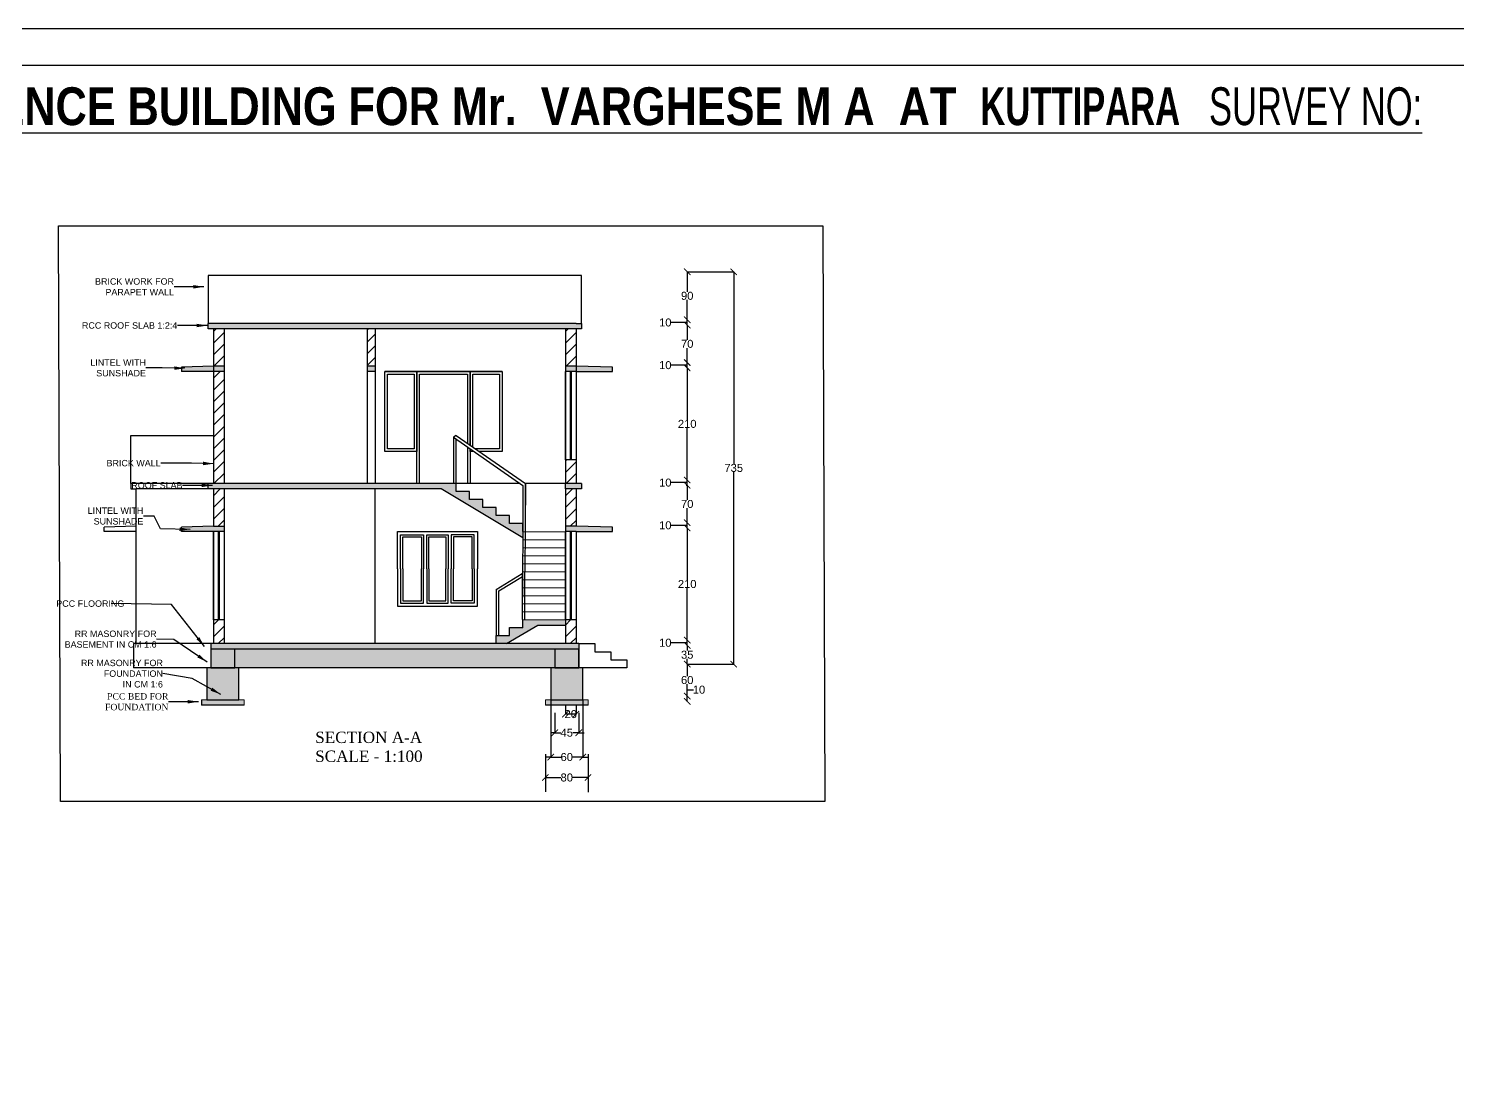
# Model space of a CAD drawing. Header units: centimetres. Extents: x -992 to 575039, y -1394 to 978780.
# Drawn here: x 8074 to 10753, y 842 to 2806 of the extents above; entities that cross this region are included whole.
import ezdxf

# ---------------------------------------------------------------- set-up
doc = ezdxf.new("R2010")
doc.units = ezdxf.units.CM
for name, color, linetype in [('dimension', 7, 'Continuous'), ('DOOR', 251, 'Continuous'), ('ELE-PEN04', 1, 'Continuous'), ('furniture', 7, 'Continuous'), ('Hatch', 7, 'Continuous'), ('RAIN WATER', 7, 'Continuous'), ('SECTION', 7, 'Continuous'), ('text', 7, 'Continuous'), ('Tittle', 2, 'Continuous'), ('wall', 7, 'Continuous'), ('WINDOW', 1, 'Continuous')]:
    doc.layers.add(name, color=color, linetype=linetype)
doc.styles.add('KG-TXT', font='ARIALN.TTF', dxfattribs={"width": 0.8})
doc.styles.get("Standard").update_dxf_attribs({"font": 'arial.ttf'})
doc.dimstyles.new('Jeeva', dxfattribs={"dimtxt": 15, "dimasz": 12, "dimexe": 0.18, "dimexo": 0.0625, "dimgap": 0.09, "dimtad": 0, "dimtih": 1, "dimtoh": 1, "dimdec": 0, "dimzin": 0, "dimdsep": 46, "dimtxsty": 'Standard', "dimblk": 'ARCHTICK', "dimcen": 0.091, "dimadec": 0, "dimazin": 0, "dimtfac": 1, "dimtdec": 0, "dimtofl": 0, "dimtmove": 0, "dimatfit": 3, "dimfxl": 1, "dimtolj": 1, "dimtzin": 0, "dimarcsym": 0})
doc.dimstyles.new('LABEL', dxfattribs={"dimtxt": 12, "dimasz": 20, "dimexe": 0.18, "dimexo": 0.0625, "dimgap": 0.09, "dimtad": 0, "dimtih": 1, "dimtoh": 1, "dimdec": 4, "dimzin": 0, "dimdsep": 46, "dimtxsty": 'Standard', "dimcen": 0.09, "dimadec": 0, "dimazin": 0, "dimtfac": 1, "dimtdec": 4, "dimtofl": 0, "dimtmove": 0, "dimatfit": 3, "dimfxl": 1, "dimtolj": 1, "dimtzin": 0, "dimarcsym": 0})

# ---------------------------------------------------------------- blocks, each defined once
blk = doc.blocks.new('FGH')
at = {"layer": 'WINDOW'}
for p, q in [((4957.6, 3695.9), (4957.6, 3885.9)), ((4968.1, 3885.9), (4968.1, 3695.9)), ((4970.1, 3885.9), (4970.1, 3695.9)), ((4980.6, 3885.9), (4980.6, 3695.9))]:
    blk.add_line(p, q, dxfattribs=at)
blk = doc.blocks.new('DFH')
at = {"layer": 'WINDOW'}
for p, q in [((4980.6, 3885.9), (4957.6, 3885.9)), ((4980.6, 3695.9), (4957.6, 3695.9))]:
    blk.add_line(p, q, dxfattribs=at)
at = {"layer": 'RAIN WATER'}
blk.add_blockref('FGH', (0, 0), dxfattribs=at)
blk = doc.blocks.new('dg')
at = {"layer": 'WINDOW'}
for p, q in [((5030.7, -6237.1), (5030.7, -6167.1)), ((5030.7, -6167.1), (5180.7, -6167.1)), ((5180.7, -6167.1), (5180.7, -6237.1)), ((5030.7, -6237.1), (5030.7, -6307.1)), ((5180.7, -6307.1), (5180.7, -6237.1)), ((5030.7, -6307.1), (5180.7, -6307.1))]:
    blk.add_line(p, q, dxfattribs=at)
for points in [[(5036.7, -6237.1), (5036.7, -6173.1), (5079.7, -6173.1), (5079.7, -6237.1)], [(5040.7, -6237.1), (5040.7, -6177.1), (5075.7, -6177.1), (5075.7, -6237.1)], [(5085.7, -6237.1), (5085.7, -6173.1), (5125.7, -6173.1), (5125.7, -6237.1)], [(5089.7, -6237.1), (5089.7, -6177.1), (5121.7, -6177.1), (5121.7, -6237.1)], [(5174.7, -6237.1), (5174.7, -6173.1), (5131.7, -6173.1), (5131.7, -6237.1)], [(5170.7, -6237.1), (5170.7, -6177.1), (5135.7, -6177.1), (5135.7, -6237.1)], [(5036.7, -6237.1), (5036.7, -6301.1), (5079.7, -6301.1), (5079.7, -6237.1)], [(5040.7, -6237.1), (5040.7, -6297.1), (5075.7, -6297.1), (5075.7, -6237.1)], [(5085.7, -6237.1), (5085.7, -6301.1), (5125.7, -6301.1), (5125.7, -6237.1)], [(5089.7, -6237.1), (5089.7, -6297.1), (5121.7, -6297.1), (5121.7, -6237.1)], [(5174.7, -6237.1), (5174.7, -6301.1), (5131.7, -6301.1), (5131.7, -6237.1)], [(5170.7, -6237.1), (5170.7, -6297.1), (5135.7, -6297.1), (5135.7, -6237.1)]]:
    blk.add_lwpolyline(points, dxfattribs=at)
blk = doc.blocks.new('dfg')
at = {"layer": 'WINDOW'}
for p, q in [((-1487.9, 2428.1), (-1427.9, 2428.1)), ((-1487.9, 2278.1), (-1487.9, 2428.1)), ((-1482.9, 2423.1), (-1432.9, 2423.1)), ((-1482.9, 2283.1), (-1482.9, 2423.1)), ((-1432.9, 2423.1), (-1432.9, 2283.1)), ((-1427.9, 2428.1), (-1427.9, 2278.1)), ((-1427.9, 2278.1), (-1487.9, 2278.1)), ((-1432.9, 2283.1), (-1482.9, 2283.1))]:
    blk.add_line(p, q, dxfattribs=at)
blk = doc.blocks.new('_ArchTick')
at = {"color": 0, "linetype": 'ByBlock', "const_width": 0.15}
blk.add_lwpolyline([(-0.5, -0.5), (0.5, 0.5)], dxfattribs=at)
blk = doc.blocks.new('*D67')
at = {"color": 0, "lineweight": -2, "transparency": 16777216}
for p, q in [((9308.7, 1554.9), (9308.6, 1554.9)), ((9308.8, 1554.9), (9308.8, 1566.9)), ((9308.8, 1566.9), (9320.8, 1566.9)), ((9308.8, 1544.9), (9308.8, 1554.9)), ((9308.7, 1544.9), (9308.6, 1544.9))]:
    blk.add_line(p, q, dxfattribs=at)
at = {"layer": 'Defpoints', "color": 0, "transparency": 16777216}
for p in [(9308.8, 1554.9), (9308.8, 1554.9), (9308.8, 1544.9)]:
    blk.add_point(p, dxfattribs=at)
at = {"color": 0, "lineweight": -2, "transparency": 16777216, "xscale": 12, "yscale": 12, "zscale": 12}
for p, rotation in [((9308.8, 1554.9), 90), ((9308.8, 1544.9), 270)]:
    blk.add_blockref('_ArchTick', p, dxfattribs=dict(at, rotation=rotation))
at = {"color": 0, "transparency": 16777216, "insert": (9330.9, 1566.9), "char_height": 15, "attachment_point": 5}
blk.add_mtext('\\A1;10', dxfattribs=at)
blk = doc.blocks.new('*D68')
at = {"color": 0, "lineweight": -2, "transparency": 16777216}
for p, q in [((9308.7, 1614.9), (9308.6, 1614.9)), ((9308.8, 1614.9), (9308.8, 1592.6)), ((9308.7, 1554.9), (9308.6, 1554.9)), ((9308.8, 1554.9), (9308.8, 1577.1))]:
    blk.add_line(p, q, dxfattribs=at)
at = {"layer": 'Defpoints', "color": 0, "transparency": 16777216}
for p in [(9308.8, 1614.9), (9308.8, 1614.9), (9308.8, 1554.9)]:
    blk.add_point(p, dxfattribs=at)
at = {"color": 0, "lineweight": -2, "transparency": 16777216, "xscale": 12, "yscale": 12, "zscale": 12}
for p, rotation in [((9308.8, 1614.9), 90), ((9308.8, 1554.9), 270)]:
    blk.add_blockref('_ArchTick', p, dxfattribs=dict(at, rotation=rotation))
at = {"color": 0, "transparency": 16777216, "insert": (9308.8, 1584.9), "char_height": 15, "attachment_point": 5}
blk.add_mtext('\\A1;60', dxfattribs=at)
blk = doc.blocks.new('*D69')
at = {"color": 0, "lineweight": -2, "transparency": 16777216}
for p, q in [((9277.9, 1654.9), (9277.8, 1654.9)), ((9308.8, 1654.9), (9277.9, 1654.9)), ((9308.7, 1659.9), (9308.6, 1659.9)), ((9308.7, 1649.9), (9308.6, 1649.9)), ((9308.8, 1649.9), (9308.8, 1659.9))]:
    blk.add_line(p, q, dxfattribs=at)
at = {"layer": 'Defpoints', "color": 0, "transparency": 16777216}
for p in [(9308.8, 1659.9), (9308.8, 1659.9), (9308.8, 1649.9)]:
    blk.add_point(p, dxfattribs=at)
at = {"color": 0, "lineweight": -2, "transparency": 16777216, "xscale": 12, "yscale": 12, "zscale": 12}
for p, rotation in [((9308.8, 1659.9), 90), ((9308.8, 1649.9), 270)]:
    blk.add_blockref('_ArchTick', p, dxfattribs=dict(at, rotation=rotation))
at = {"color": 0, "transparency": 16777216, "insert": (9267.7, 1654.9), "char_height": 15, "attachment_point": 5}
blk.add_mtext('\\A1;10', dxfattribs=at)
blk = doc.blocks.new('*D70')
at = {"color": 0, "lineweight": -2, "transparency": 16777216}
for p, q in [((9308.7, 1649.9), (9308.6, 1649.9)), ((9308.8, 1649.9), (9308.8, 1640.1)), ((9308.7, 1614.9), (9308.6, 1614.9)), ((9308.8, 1614.9), (9308.8, 1624.6))]:
    blk.add_line(p, q, dxfattribs=at)
at = {"layer": 'Defpoints', "color": 0, "transparency": 16777216}
for p in [(9308.8, 1649.9), (9308.8, 1649.9), (9308.8, 1614.9)]:
    blk.add_point(p, dxfattribs=at)
at = {"color": 0, "lineweight": -2, "transparency": 16777216, "xscale": 12, "yscale": 12, "zscale": 12}
for p, rotation in [((9308.8, 1649.9), 90), ((9308.8, 1614.9), 270)]:
    blk.add_blockref('_ArchTick', p, dxfattribs=dict(at, rotation=rotation))
at = {"color": 0, "transparency": 16777216, "insert": (9308.8, 1632.4), "char_height": 15, "attachment_point": 5}
blk.add_mtext('\\A1;35', dxfattribs=at)
blk = doc.blocks.new('*D71')
at = {"color": 0, "lineweight": -2, "transparency": 16777216}
for p, q in [((9308.7, 1869.9), (9308.6, 1869.9)), ((9308.8, 1869.9), (9308.8, 1772.6)), ((9308.8, 1659.9), (9308.8, 1757.1)), ((9308.7, 1659.9), (9308.6, 1659.9))]:
    blk.add_line(p, q, dxfattribs=at)
at = {"layer": 'Defpoints', "color": 0, "transparency": 16777216}
for p in [(9308.8, 1869.9), (9308.8, 1869.9), (9308.8, 1659.9)]:
    blk.add_point(p, dxfattribs=at)
at = {"color": 0, "lineweight": -2, "transparency": 16777216, "xscale": 12, "yscale": 12, "zscale": 12}
for p, rotation in [((9308.8, 1869.9), 90), ((9308.8, 1659.9), 270)]:
    blk.add_blockref('_ArchTick', p, dxfattribs=dict(at, rotation=rotation))
at = {"color": 0, "transparency": 16777216, "insert": (9308.8, 1764.9), "char_height": 15, "attachment_point": 5}
blk.add_mtext('\\A1;210', dxfattribs=at)
blk = doc.blocks.new('*D72')
at = {"color": 0, "lineweight": -2, "transparency": 16777216}
for p, q in [((9308.7, 1879.9), (9308.6, 1879.9)), ((9308.8, 1869.9), (9308.8, 1879.9)), ((9277.9, 1874.9), (9277.8, 1874.9)), ((9308.8, 1874.9), (9277.9, 1874.9)), ((9308.7, 1869.9), (9308.6, 1869.9))]:
    blk.add_line(p, q, dxfattribs=at)
at = {"layer": 'Defpoints', "color": 0, "transparency": 16777216}
for p in [(9308.8, 1879.9), (9308.8, 1879.9), (9308.8, 1869.9)]:
    blk.add_point(p, dxfattribs=at)
at = {"color": 0, "lineweight": -2, "transparency": 16777216, "xscale": 12, "yscale": 12, "zscale": 12}
for p, rotation in [((9308.8, 1879.9), 90), ((9308.8, 1869.9), 270)]:
    blk.add_blockref('_ArchTick', p, dxfattribs=dict(at, rotation=rotation))
at = {"color": 0, "transparency": 16777216, "insert": (9267.7, 1874.9), "char_height": 15, "attachment_point": 5}
blk.add_mtext('\\A1;10', dxfattribs=at)
blk = doc.blocks.new('*D73')
at = {"color": 0, "lineweight": -2, "transparency": 16777216}
for p, q in [((9306.7, 1949.9), (9309, 1949.9)), ((9308.8, 1949.9), (9308.8, 1922.6)), ((9308.8, 1879.9), (9308.8, 1907.1)), ((9308.7, 1879.9), (9308.6, 1879.9))]:
    blk.add_line(p, q, dxfattribs=at)
at = {"layer": 'Defpoints', "color": 0, "transparency": 16777216}
for p in [(9306.6, 1949.9), (9308.8, 1949.9), (9308.8, 1879.9)]:
    blk.add_point(p, dxfattribs=at)
at = {"color": 0, "lineweight": -2, "transparency": 16777216, "xscale": 12, "yscale": 12, "zscale": 12}
for p, rotation in [((9308.8, 1949.9), 90), ((9308.8, 1879.9), 270)]:
    blk.add_blockref('_ArchTick', p, dxfattribs=dict(at, rotation=rotation))
at = {"color": 0, "transparency": 16777216, "insert": (9308.8, 1914.9), "char_height": 15, "attachment_point": 5}
blk.add_mtext('\\A1;70', dxfattribs=at)
blk = doc.blocks.new('*D74')
at = {"color": 0, "lineweight": -2, "transparency": 16777216}
for p, q in [((9308.7, 1959.9), (9308.6, 1959.9)), ((9308.8, 1949.9), (9308.8, 1959.9)), ((9277.9, 1954.9), (9277.8, 1954.9)), ((9308.8, 1954.9), (9277.9, 1954.9)), ((9306.7, 1949.9), (9309, 1949.9))]:
    blk.add_line(p, q, dxfattribs=at)
at = {"layer": 'Defpoints', "color": 0, "transparency": 16777216}
for p in [(9308.8, 1959.9), (9308.8, 1959.9), (9306.6, 1949.9)]:
    blk.add_point(p, dxfattribs=at)
at = {"color": 0, "lineweight": -2, "transparency": 16777216, "xscale": 12, "yscale": 12, "zscale": 12}
for p, rotation in [((9308.8, 1959.9), 90), ((9308.8, 1949.9), 270)]:
    blk.add_blockref('_ArchTick', p, dxfattribs=dict(at, rotation=rotation))
at = {"color": 0, "transparency": 16777216, "insert": (9267.7, 1954.9), "char_height": 15, "attachment_point": 5}
blk.add_mtext('\\A1;10', dxfattribs=at)
blk = doc.blocks.new('*D75')
at = {"color": 0, "lineweight": -2, "transparency": 16777216}
for p, q in [((9277.9, 2174.9), (9277.8, 2174.9)), ((9308.8, 2174.9), (9277.9, 2174.9)), ((9308.7, 2179.9), (9308.6, 2179.9)), ((9308.7, 2169.9), (9308.6, 2169.9)), ((9308.8, 2169.9), (9308.8, 2179.9))]:
    blk.add_line(p, q, dxfattribs=at)
at = {"layer": 'Defpoints', "color": 0, "transparency": 16777216}
for p in [(9308.8, 2179.9), (9308.8, 2179.9), (9308.8, 2169.9)]:
    blk.add_point(p, dxfattribs=at)
at = {"color": 0, "lineweight": -2, "transparency": 16777216, "xscale": 12, "yscale": 12, "zscale": 12}
for p, rotation in [((9308.8, 2179.9), 90), ((9308.8, 2169.9), 270)]:
    blk.add_blockref('_ArchTick', p, dxfattribs=dict(at, rotation=rotation))
at = {"color": 0, "transparency": 16777216, "insert": (9267.7, 2174.9), "char_height": 15, "attachment_point": 5}
blk.add_mtext('\\A1;10', dxfattribs=at)
blk = doc.blocks.new('*D76')
at = {"color": 0, "lineweight": -2, "transparency": 16777216}
for p, q in [((9308.7, 2169.9), (9308.6, 2169.9)), ((9308.8, 2169.9), (9308.8, 2072.6)), ((9308.8, 1959.9), (9308.8, 2057.1)), ((9308.7, 1959.9), (9308.6, 1959.9))]:
    blk.add_line(p, q, dxfattribs=at)
at = {"layer": 'Defpoints', "color": 0, "transparency": 16777216}
for p in [(9308.8, 2169.9), (9308.8, 2169.9), (9308.8, 1959.9)]:
    blk.add_point(p, dxfattribs=at)
at = {"color": 0, "lineweight": -2, "transparency": 16777216, "xscale": 12, "yscale": 12, "zscale": 12}
for p, rotation in [((9308.8, 2169.9), 90), ((9308.8, 1959.9), 270)]:
    blk.add_blockref('_ArchTick', p, dxfattribs=dict(at, rotation=rotation))
at = {"color": 0, "transparency": 16777216, "insert": (9308.8, 2064.9), "char_height": 15, "attachment_point": 5}
blk.add_mtext('\\A1;210', dxfattribs=at)
blk = doc.blocks.new('*D77')
at = {"color": 0, "lineweight": -2, "transparency": 16777216}
for p, q in [((9308.7, 2249.9), (9308.6, 2249.9)), ((9308.8, 2249.9), (9308.8, 2222.6)), ((9308.8, 2179.9), (9308.8, 2207.1)), ((9308.7, 2179.9), (9308.6, 2179.9))]:
    blk.add_line(p, q, dxfattribs=at)
at = {"layer": 'Defpoints', "color": 0, "transparency": 16777216}
for p in [(9308.8, 2249.9), (9308.8, 2249.9), (9308.8, 2179.9)]:
    blk.add_point(p, dxfattribs=at)
at = {"color": 0, "lineweight": -2, "transparency": 16777216, "xscale": 12, "yscale": 12, "zscale": 12}
for p, rotation in [((9308.8, 2249.9), 90), ((9308.8, 2179.9), 270)]:
    blk.add_blockref('_ArchTick', p, dxfattribs=dict(at, rotation=rotation))
at = {"color": 0, "transparency": 16777216, "insert": (9308.8, 2214.9), "char_height": 15, "attachment_point": 5}
blk.add_mtext('\\A1;70', dxfattribs=at)
blk = doc.blocks.new('*D78')
at = {"color": 0, "lineweight": -2, "transparency": 16777216}
for p, q in [((9277.9, 2254.9), (9277.8, 2254.9)), ((9308.8, 2254.9), (9277.9, 2254.9)), ((9308.7, 2259.9), (9308.6, 2259.9)), ((9308.8, 2249.9), (9308.8, 2259.9)), ((9308.7, 2249.9), (9308.6, 2249.9))]:
    blk.add_line(p, q, dxfattribs=at)
at = {"layer": 'Defpoints', "color": 0, "transparency": 16777216}
for p in [(9308.8, 2259.9), (9308.8, 2259.9), (9308.8, 2249.9)]:
    blk.add_point(p, dxfattribs=at)
at = {"color": 0, "lineweight": -2, "transparency": 16777216, "xscale": 12, "yscale": 12, "zscale": 12}
for p, rotation in [((9308.8, 2259.9), 90), ((9308.8, 2249.9), 270)]:
    blk.add_blockref('_ArchTick', p, dxfattribs=dict(at, rotation=rotation))
at = {"color": 0, "transparency": 16777216, "insert": (9267.7, 2254.9), "char_height": 15, "attachment_point": 5}
blk.add_mtext('\\A1;10', dxfattribs=at)
blk = doc.blocks.new('*D79')
at = {"color": 0, "lineweight": -2, "transparency": 16777216}
for p, q in [((9308.7, 2349.9), (9396.2, 2349.9)), ((9396, 2349.9), (9396, 1990.1)), ((9396, 1614.9), (9396, 1974.6)), ((9308.9, 1614.9), (9396.2, 1614.9))]:
    blk.add_line(p, q, dxfattribs=at)
at = {"layer": 'Defpoints', "color": 0, "transparency": 16777216}
for p in [(9308.6, 2349.9), (9396, 2349.9), (9308.8, 1614.9)]:
    blk.add_point(p, dxfattribs=at)
at = {"color": 0, "lineweight": -2, "transparency": 16777216, "xscale": 12, "yscale": 12, "zscale": 12}
for p, rotation in [((9396, 2349.9), 90), ((9396, 1614.9), 270)]:
    blk.add_blockref('_ArchTick', p, dxfattribs=dict(at, rotation=rotation))
at = {"color": 0, "transparency": 16777216, "insert": (9396, 1982.4), "char_height": 15, "attachment_point": 5}
blk.add_mtext('\\A1;735', dxfattribs=at)
blk = doc.blocks.new('*D80')
at = {"color": 0, "lineweight": -2, "transparency": 16777216}
for p, q in [((9308.7, 2349.9), (9308.6, 2349.9)), ((9308.8, 2349.9), (9308.8, 2312.6)), ((9308.8, 2259.9), (9308.8, 2297.1)), ((9308.7, 2259.9), (9308.6, 2259.9))]:
    blk.add_line(p, q, dxfattribs=at)
at = {"layer": 'Defpoints', "color": 0, "transparency": 16777216}
for p in [(9308.8, 2349.9), (9308.8, 2349.9), (9308.8, 2259.9)]:
    blk.add_point(p, dxfattribs=at)
at = {"color": 0, "lineweight": -2, "transparency": 16777216, "xscale": 12, "yscale": 12, "zscale": 12}
for p, rotation in [((9308.8, 2349.9), 90), ((9308.8, 2259.9), 270)]:
    blk.add_blockref('_ArchTick', p, dxfattribs=dict(at, rotation=rotation))
at = {"color": 0, "transparency": 16777216, "insert": (9308.8, 2304.9), "char_height": 15, "attachment_point": 5}
blk.add_mtext('\\A1;90', dxfattribs=at)
blk = doc.blocks.new('*D81')
at = {"layer": 'Defpoints', "color": 0, "transparency": 16777216}
for p in [(9060.5, 1524), (9105.5, 1524), (9060.5, 1486.4)]:
    blk.add_point(p, dxfattribs=at)
at = {"layer": 'text', "color": 0, "lineweight": -2, "transparency": 16777216}
for p, q in [((9060.5, 1523.9), (9060.5, 1486.2)), ((9105.5, 1523.9), (9105.5, 1486.2)), ((9060.5, 1486.4), (9071.8, 1486.4)), ((9105.5, 1486.4), (9094.2, 1486.4))]:
    blk.add_line(p, q, dxfattribs=at)
at = {"layer": 'text', "color": 0, "lineweight": -2, "transparency": 16777216, "xscale": 12, "yscale": 12, "zscale": 12, "rotation": 180}
blk.add_blockref('_ArchTick', (9060.5, 1486.4), dxfattribs=at)
at = {"layer": 'text', "color": 0, "lineweight": -2, "transparency": 16777216, "xscale": 12, "yscale": 12, "zscale": 12}
blk.add_blockref('_ArchTick', (9105.5, 1486.4), dxfattribs=at)
at = {"layer": 'text', "color": 0, "transparency": 16777216, "insert": (9083, 1486.4), "char_height": 15, "attachment_point": 5}
blk.add_mtext('\\A1;45', dxfattribs=at)
blk = doc.blocks.new('*D82')
at = {"layer": 'Defpoints', "color": 0, "transparency": 16777216}
for p in [(9043, 1446.4), (9123, 1446.4), (9043, 1402.4)]:
    blk.add_point(p, dxfattribs=at)
at = {"layer": 'text', "color": 0, "lineweight": -2, "transparency": 16777216}
for p, q in [((9043, 1446.3), (9043, 1402.2)), ((9123, 1446.3), (9123, 1402.2)), ((9043, 1402.4), (9072.2, 1402.4)), ((9123, 1402.4), (9093.8, 1402.4))]:
    blk.add_line(p, q, dxfattribs=at)
at = {"layer": 'text', "color": 0, "lineweight": -2, "transparency": 16777216, "xscale": 12, "yscale": 12, "zscale": 12, "rotation": 180}
blk.add_blockref('_ArchTick', (9043, 1402.4), dxfattribs=at)
at = {"layer": 'text', "color": 0, "lineweight": -2, "transparency": 16777216, "xscale": 12, "yscale": 12, "zscale": 12}
blk.add_blockref('_ArchTick', (9123, 1402.4), dxfattribs=at)
at = {"layer": 'text', "color": 0, "transparency": 16777216, "insert": (9083, 1402.4), "char_height": 15, "attachment_point": 5}
blk.add_mtext('\\A1;80', dxfattribs=at)
blk = doc.blocks.new('*D83')
at = {"color": 0, "lineweight": -2, "transparency": 16777216}
for p, q in [((9053, 1548.2), (9053, 1440.5)), ((9113, 1548.2), (9113, 1440.5)), ((9053, 1440.7), (9072.2, 1440.7)), ((9113, 1440.7), (9093.9, 1440.7))]:
    blk.add_line(p, q, dxfattribs=at)
at = {"layer": 'Defpoints', "color": 0, "transparency": 16777216}
for p in [(9053, 1548.2), (9113, 1548.2), (9113, 1440.7)]:
    blk.add_point(p, dxfattribs=at)
at = {"color": 0, "lineweight": -2, "transparency": 16777216, "xscale": 12, "yscale": 12, "zscale": 12, "rotation": 180}
blk.add_blockref('_ArchTick', (9053, 1440.7), dxfattribs=at)
at = {"color": 0, "lineweight": -2, "transparency": 16777216, "xscale": 12, "yscale": 12, "zscale": 12}
blk.add_blockref('_ArchTick', (9113, 1440.7), dxfattribs=at)
at = {"color": 0, "transparency": 16777216, "insert": (9083, 1440.7), "char_height": 15, "attachment_point": 5}
blk.add_mtext('\\A1;60', dxfattribs=at)
blk = doc.blocks.new('*D84')
at = {"color": 0, "lineweight": -2, "transparency": 16777216}
for p, q in [((9080.5, 1538.2), (9080.5, 1521)), ((9100.5, 1538.2), (9100.5, 1521)), ((9100.5, 1521.1), (9080.5, 1521.1))]:
    blk.add_line(p, q, dxfattribs=at)
at = {"layer": 'Defpoints', "color": 0, "transparency": 16777216}
for p in [(9080.5, 1538.2), (9100.5, 1538.2), (9080.5, 1521.1)]:
    blk.add_point(p, dxfattribs=at)
at = {"color": 0, "lineweight": -2, "transparency": 16777216, "xscale": 12, "yscale": 12, "zscale": 12, "rotation": 180}
blk.add_blockref('_ArchTick', (9080.5, 1521.1), dxfattribs=at)
at = {"color": 0, "lineweight": -2, "transparency": 16777216, "xscale": 12, "yscale": 12, "zscale": 12}
blk.add_blockref('_ArchTick', (9100.5, 1521.1), dxfattribs=at)
at = {"color": 0, "transparency": 16777216, "insert": (9090.5, 1521.1), "char_height": 15, "attachment_point": 5}
blk.add_mtext('\\A1;20', dxfattribs=at)

msp = doc.modelspace()

# ---------------------------------------------------------------- hatches: boundary and pattern name
h = msp.add_hatch()
h.set_pattern_fill('AR-CONC', color=256, scale=0.083)
h.set_pattern_definition([(50, (10229.777, -264.904), (15.121328, -1.322944), [1.58115, -17.39265]), (355, (10229.777, -264.904), (-2.925204, 15.85772), [1.26492, -13.91417]), (100.45144, (10231.037, -265.014), (12.196124, 14.53477), [1.34377, -14.78149]), (46.1842, (10229.777, -260.687), (22.49956, -3.48951), [2.37172, -26.08897]), (96.63556, (10231.652, -260.978), (19.70454, 20.53637), [2.01566, -22.17226]), (351.18415, (10229.777, -260.687), (19.70454, 20.53637), [1.89738, -20.87116]), (21, (10231.885, -261.741), (12.583994, -8.48801), [1.58115, -17.39265]), (326, (10231.885, -261.741), (5.12957, 15.2876), [1.26492, -13.91412]), (71.45144, (10232.934, -262.449), (17.71356, 6.79959), [1.34377, -14.781465]), (37.5, (10229.777, -264.9037), (0.256354, 7.018068), [0, -13.745464, 0, -14.12494, 0, -13.966825]), (7.5, (10229.777, -264.904), (5.546032, 8.314988), [0, -8.053324, 0, -13.429234, 0, -5.323205]), (327.5, (10225.0755, -264.904), (11.254019, -0.475486), [0, -5.2705, 0, -16.44396, 0, -21.81987]), (317.5, (10222.967, -264.904), (12.294722, 2.1104), [0, -6.85165, 0, -10.920476, 0, -15.49527])])
h.paths.add_polyline_path([(8478.2, 1548.2), (8398.2, 1548.2), (8398.2, 1538.2), (8478.2, 1538.2)])
h.paths.add_polyline_path([(9123, 1548.2), (9043, 1548.2), (9043, 1538.2), (9123, 1538.2)])
h.paths.add_polyline_path([(9105.5, 1653.2), (8415.7, 1653.2), (8415.7, 1643.2), (9105.5, 1643.2)])
h.paths.add_polyline_path([(9080.5, 1697.8), (9000.5, 1698.2), (9000.5, 1683.2), (8975.5, 1683.2), (8975.5, 1668.2), (8950.5, 1668.2), (8950.5, 1653.2), (8970.2, 1653.2), (9029.1, 1688.1), (9080.5, 1687.8)])
h.paths.add_polyline_path([(8875.5, 1953.2), (8410.7, 1953.2), (8410.7, 1943.2), (8847.8, 1943.2), (9000.5, 1851.6), (9000.5, 1863.2), (9000.5, 1878.2), (8975.5, 1878.2), (8975.5, 1893.2), (8950.5, 1893.2), (8950.5, 1908.2), (8925.5, 1908.2), (8925.5, 1923.2), (8900.5, 1923.2), (8900.5, 1938.2), (8875.5, 1938.2)])
h.paths.add_polyline_path([(9110.5, 1953.2), (9080.5, 1953.2), (9080.5, 1943.2), (9110.5, 1943.2)])
h.paths.add_polyline_path([(9168.5, 1871.2), (9100.5, 1873.2), (9080.5, 1873.2), (9080.5, 1863.2), (9100.5, 1863.2), (9168.5, 1863.2)])
h.paths.add_polyline_path([(8440.7, 1873.2), (8420.7, 1873.2), (8360.7, 1871.2), (8360.7, 1863.2), (8420.7, 1863.2), (8440.7, 1863.2)])
h.paths.add_polyline_path([(8420.7, 2173.2), (8360.7, 2171.2), (8360.7, 2163.2), (8420.7, 2163.2)])
h.paths.add_polyline_path([(8440.7, 2173.2), (8420.7, 2173.2), (8420.7, 2163.2), (8440.7, 2163.2)])
h.paths.add_polyline_path([(9110.5, 2253.2), (9100.5, 2253.2), (8410.7, 2253.2), (8410.7, 2243.2), (9110.5, 2243.2)])
h.paths.add_polyline_path([(9168.5, 2171.2), (9100.5, 2173.2), (9100.5, 2163.2), (9168.5, 2163.2)])
h.paths.add_polyline_path([(9100.5, 2173.2), (9080.5, 2173.2), (9080.5, 2163.2), (9100.5, 2163.2)])
h.paths.add_polyline_path([(8723.7, 2173.2), (8708.7, 2173.2), (8708.7, 2163.2), (8723.7, 2163.2)])
h = msp.add_hatch()
h.set_pattern_fill('ANSI31', color=256, scale=4.9)
h.set_pattern_definition([(45, (10229.777, -264.904), (-11.00081, 11.00081), [])])
h.paths.add_polyline_path([(8440.7, 2163.2), (8420.7, 2163.2), (8420.7, 1953.2), (8440.7, 1953.2)])
h.paths.add_polyline_path([(8440.7, 1697.8), (8420.7, 1697.8), (8420.7, 1653.2), (8440.7, 1653.2)])
h.paths.add_polyline_path([(8440.7, 1943.2), (8420.7, 1943.2), (8420.7, 1873.2), (8440.7, 1873.2)])
h.paths.add_polyline_path([(9100.5, 1943.2), (9080.5, 1943.2), (9080.5, 1873.2), (9100.5, 1873.2)])
h.paths.add_polyline_path([(9100.5, 1697.8), (9080.5, 1697.8), (9080.5, 1653.2), (9100.5, 1653.2)])
h.paths.add_polyline_path([(9100.5, 1997.8), (9080.5, 1997.8), (9080.5, 1953.2), (9100.5, 1953.2)])
h.paths.add_polyline_path([(9100.5, 2243.2), (9080.5, 2243.2), (9080.5, 2173.2), (9100.5, 2173.2)])
h.paths.add_polyline_path([(8440.7, 2243.2), (8420.7, 2243.2), (8420.7, 2173.2), (8440.7, 2173.2)])
h.paths.add_polyline_path([(8723.7, 2243.2), (8708.7, 2243.2), (8708.7, 2173.2), (8723.7, 2173.2)])
h = msp.add_hatch()
h.set_pattern_fill('GRAVEL', color=256, scale=1.4)
h.set_pattern_definition([(228.01279, (10255.38, -229.3437), (-284.48, -320.04), [4.7841, -473.62677]), (184.96974, (10252.1796, -232.8997), (426.7199998, 35.560002), [8.20967, -812.7567]), (132.51045, (10244.0008, -233.611), (355.6000002, -391.1599999), [5.78874, -573.0861]), (267.27369, (10230.1324, -242.501), (35.5600001, 711.2), [7.47606, -740.13012]), (292.833654, (10229.7768, -249.9685), (-177.8, 426.72), [7.33087, -725.7573]), (357.27369, (10232.6216, -256.725), (-711.2, 35.5600001), [7.47606, -740.13012]), (37.69424, (10240.0892, -257.0805), (-462.28, -355.6), [9.8867, -978.7836]), (72.25533, (10247.9124, -251.0353), (248.9200001, 782.32), [9.33407, -924.0736]), (121.429566, (10250.7572, -242.1453), (-284.48, 462.28), [7.5014, -742.63764]), (175.23636, (10246.8456, -235.7445), (391.16, -35.56), [8.564, -419.6351]), (222.39744, (10238.3112, -235.0333), (-426.72, -391.16), [11.0751, -1096.4348]), (138.81407, (10265.3368, -242.8565), (-248.92, 213.36), [3.78006, -374.22792]), (171.469234, (10262.492, -240.3673), (462.28, -71.1199999), [7.19155, -711.96495]), (225, (10255.38, -239.3), (-5e-15, -35.56), [5.02893, -45.2605]), (203.1986, (10252.891, -235.0333), (177.8, 71.12), [2.7082, -268.1087]), (291.8014, (10250.4016, -236.1), (-35.56, 106.68), [3.8299, -187.66654]), (30.96376, (10251.824, -239.656), (106.68, 71.12), [6.22048, -201.12817]), (161.56505, (10257.158, -236.456), (71.12, -35.56), [4.498, -107.95257]), (16.38954, (10229.7768, -236.1001), (355.6, 106.68), [6.30123, -623.82357]), (70.34618, (10235.822, -234.3221), (-142.24, -391.16), [5.2864, -523.351]), (293.1986, (10257.158, -229.3437), (-71.12, 177.8), [5.4163, -265.40057]), (343.61046, (10259.2916, -234.3221), (-355.6, 106.68), [6.30123, -623.82357]), (339.44395, (10229.7768, -258.1473), (-177.8, 71.12), [6.0765, -297.7483]), (294.77514, (10235.4664, -260.281), (-177.8000002, 391.16), [5.0914, -504.0503]), (66.8014, (10257.5136, -264.9037), (71.12, 177.8), [5.4163, -265.40057]), (17.354025, (10259.6472, -259.9253), (-462.28, -142.24), [5.96096, -590.13326]), (69.44395, (10240.089, -264.9037), (-71.12, -177.8), [3.03825, -300.78653]), (101.30993, (10255.38, -264.904), (-35.56, 142.24), [1.8132, -179.50793]), (165.96376, (10255.024, -263.126), (106.68, -35.56), [7.33087, -139.28676]), (186.009006, (10247.9124, -261.3477), (355.6, 35.56), [6.79374, -672.5791]), (303.69007, (10251.824, -242.857), (-35.56, 71.12), [5.12853, -123.08487]), (353.157227, (10254.6688, -247.1237), (604.52, -71.12), [8.9538, -886.42413]), (60.9454, (10263.5588, -248.1905), (-142.24, -248.92), [3.6611, -362.4515]), (90, (10265.337, -244.99), (-35.56, 35.56), [2.1336, -33.4264]), (120.25644, (10247.2012, -260.281), (142.24, -248.92), [4.94014, -489.07517]), (48.01279, (10244.712, -256.0137), (284.48, 320.04), [9.5682, -468.84267]), (0, (10251.113, -248.9), (35.56, 35.56), [9.2456, -26.3144]), (325.30485, (10260.3584, -248.9017), (355.6000001, -248.9199998), [5.62253, -556.63043]), (254.0546, (10264.981, -252.102), (-35.56, -142.24), [5.1776, -253.7031]), (207.645975, (10263.5588, -257.0805), (-675.64, -355.59999995), [8.43003, -834.5745]), (175.42608, (10256.0912, -260.9921), (-462.28, 35.56), [8.9184, -882.92185])])
h.paths.add_polyline_path([(8460.7, 1643.2), (8415.7, 1643.2), (8415.7, 1608.2), (8460.7, 1608.2)])
h.paths.add_polyline_path([(8468.2, 1608.2), (8408.2, 1608.2), (8408.2, 1548.2), (8468.2, 1548.2)])
h.paths.add_polyline_path([(9105.5, 1643.2), (9060.5, 1643.2), (9060.5, 1608.2), (9105.5, 1608.2)])
h.paths.add_polyline_path([(9113, 1608.2), (9053, 1608.2), (9053, 1548.2), (9113, 1548.2)])
h = msp.add_hatch()
h.set_pattern_fill('AR-SAND', color=256, scale=0.083)
h.set_pattern_definition([(37.5, (10229.7768, -264.9037), (-0.1328026, 4.06213), [0, -3.204464, 0, -3.58394, 0, -3.425825]), (7.5, (10229.777, -264.9037), (3.731043, 5.949648), [0, -1.728724, 0, -2.888234, 0, -1.106805]), (327.5, (10227.1837, -264.9037), (6.5652367, 0.0119286), [0, -1.0541, 0, -3.79476, 0, -4.95427]), (317.5, (10227.1837, -264.904), (6.337519, 1.850313), [0, -0.52705, 0, -2.487676, 0, -2.84607])])
h.paths.add_polyline_path([(9060.5, 1608.2), (9060.5, 1643.2), (8460.7, 1643.2), (8460.7, 1608.2)])

# ---------------------------------------------------------------- linework, layer by layer
for p, q in [((6286.3, 2805.6), (12226.3, 2805.6)), ((8410.7, 2343.2), (8410.7, 2253.2)), ((9110.5, 2343.2), (8410.7, 2343.2)), ((9110.5, 2253.2), (9110.5, 2343.2)), ((9100.5, 2253.2), (8410.7, 2253.2)), ((8410.7, 2243.2), (8410.7, 2253.2)), ((9100.5, 2253.2), (9110.5, 2253.2)), ((9110.5, 2253.2), (9110.5, 2243.2)), ((9110.5, 2243.2), (8410.7, 2243.2)), ((8420.7, 2243.2), (8420.7, 1953.2)), ((8440.7, 2243.2), (8440.7, 1953.2)), ((8708.7, 2243.2), (8708.7, 2163.2)), ((8723.7, 2243.2), (8723.7, 2163.2)), ((9080.5, 2243.2), (9080.5, 1953.2)), ((9100.5, 2243.2), (9100.5, 1953.2)), ((8360.7, 2171.2), (8360.7, 2163.2)), ((8440.7, 2173.2), (8420.7, 2173.2)), ((8723.7, 2173.2), (8708.7, 2173.2)), ((9100.5, 2173.2), (9080.5, 2173.2)), ((8440.7, 2163.2), (8420.7, 2163.2)), ((8723.7, 2163.2), (8708.7, 2163.2)), ((8961.9, 2163.2), (8741.9, 2163.2)), ((9100.5, 2163.2), (9080.5, 2163.2)), ((8265.7, 1953.2), (8265.7, 2043.2)), ((8265.7, 2043.2), (8420.7, 2043.2)), ((8875.5, 2043.2), (8870.5, 2039.8)), ((8870.5, 2039.8), (9000.5, 1949.8)), ((8875.5, 2043.2), (9005.5, 1953.2)), ((8995.5, 1953.2), (8265.7, 1953.2)), ((8265.7, 1953.2), (8265.7, 1943.2)), ((8265.7, 1943.2), (8275.7, 1943.2)), ((8847.8, 1943.2), (8275.7, 1943.2)), ((8275.7, 1653.2), (8275.7, 1943.2)), ((8410.7, 1943.2), (8410.7, 1953.2)), ((8420.7, 1943.2), (8420.7, 1873.2)), ((8440.7, 1943.2), (8440.7, 1653.2)), ((8723.2, 1943.2), (8723.2, 1653.2)), ((9000.5, 1851.6), (8847.8, 1943.2)), ((8875.5, 1953.2), (8850.5, 1953.2)), ((8875.5, 1938.2), (8875.5, 1953.2)), ((8900.5, 1938.2), (8875.5, 1938.2)), ((8900.5, 1923.2), (8900.5, 1938.2)), ((9005.5, 1953.2), (9004.6, 1788.2)), ((9080.5, 1953.2), (9005.5, 1953.2)), ((9110.5, 1953.2), (9080.5, 1953.2)), ((9080.5, 1943.2), (9080.5, 1953.2)), ((9110.5, 1943.2), (9080.5, 1943.2)), ((9080.5, 1943.2), (9080.5, 1653.2)), ((9100.5, 1943.2), (9100.5, 1873.2)), ((9110.5, 1953.2), (9110.5, 1943.2)), ((8925.5, 1923.2), (8900.5, 1923.2)), ((8925.5, 1908.2), (8925.5, 1923.2)), ((8950.5, 1908.2), (8925.5, 1908.2)), ((8950.5, 1893.2), (8950.5, 1908.2)), ((8975.5, 1893.2), (8950.5, 1893.2)), ((8975.5, 1878.2), (8975.5, 1893.2)), ((9000.5, 1878.2), (8975.5, 1878.2)), ((9000.5, 1863.2), (9000.5, 1878.2)), ((8420.7, 1873.2), (8440.7, 1873.2)), ((8440.8, 1863.2), (8420.7, 1863.2)), ((8440.8, 1863.2), (8420.7, 1863.2)), ((8420.7, 1863.2), (8420.7, 1653.2)), ((9000.5, 1863.2), (8999.6, 1698.2)), ((9000.5, 1863.2), (9081.4, 1862.8)), ((9000.5, 1848.2), (9081.3, 1847.8)), ((9100.5, 1873.2), (9080.5, 1873.2)), ((9100.5, 1863.2), (9080.5, 1863.2)), ((9100.5, 1863.2), (9100.5, 1653.2)), ((9000.5, 1833.2), (9081.3, 1832.8)), ((9000.5, 1818.2), (9081.2, 1817.8)), ((9000.5, 1803.2), (9081.1, 1802.8)), ((8950.5, 1754.8), (8999.6, 1784.8)), ((8955.5, 1752), (9000.1, 1779.2)), ((9000.5, 1788.2), (9081, 1787.8)), ((9000.5, 1773.2), (9080.9, 1772.8)), ((9000.5, 1758.2), (9080.8, 1757.8)), ((9000.5, 1743.2), (9080.8, 1742.8)), ((9000.5, 1728.2), (9080.7, 1727.8)), ((8970.2, 1653.2), (9029.1, 1688.1)), ((9000.5, 1713.2), (9080.6, 1712.8)), ((9000.5, 1683.2), (9000.5, 1698.2)), ((9000.5, 1698.2), (9080.5, 1697.8)), ((9000.5, 1682.8), (9000.5, 1697.8)), ((9000.5, 1688.2), (9000.5, 1688.2)), ((9029.1, 1688.1), (9080.5, 1687.8)), ((8950.5, 1653.2), (8950.5, 1668.2)), ((8950.5, 1668.2), (8975.5, 1668.2)), ((8975.5, 1668.2), (8975.5, 1683.2)), ((8975.5, 1683.2), (9000.5, 1683.2)), ((8415.7, 1653.2), (8270.7, 1653.2)), ((8270.7, 1653.2), (8270.7, 1608.2)), ((9105.5, 1653.2), (8415.7, 1653.2)), ((8415.7, 1653.2), (8415.7, 1608.2)), ((9105.5, 1643.2), (8415.7, 1643.2)), ((9105.5, 1653.2), (9105.5, 1608.2)), ((9105.5, 1653.2), (9135.5, 1653.2)), ((9135.5, 1653.2), (9135.5, 1638.2)), ((9135.5, 1638.2), (9165.5, 1638.2)), ((9165.5, 1638.2), (9165.5, 1623.2)), ((9195.5, 1608.2), (8270.7, 1608.2)), ((9165.5, 1623.2), (9195.5, 1623.2)), ((9195.5, 1623.2), (9195.5, 1608.2)), ((8398.2, 1548.2), (8398.2, 1538.2)), ((8478.2, 1538.2), (8398.2, 1538.2)), ((9123, 1538.2), (9043, 1538.2))]:
    msp.add_line(p, q)
msp.add_lwpolyline([(8130.4, 2436.1), (9563.1, 2436.1), (9567, 1357.3), (8134.3, 1357.3)], close=True)
at = {"layer": 'DOOR'}
for p, q in [((8708.7, 2163.2), (8708.7, 1953.2)), ((8723.7, 2163.2), (8723.7, 1953.2))]:
    msp.add_line(p, q, dxfattribs=at)
for points in [[(8801.9, 1953.2), (8801.9, 2163.2), (8901.9, 2163.2), (8901.9, 2025)], [(8806.9, 1953.2), (8806.9, 2158.2), (8896.9, 2158.2), (8896.9, 2028.4)], [(8896.9, 2021.5), (8896.9, 1953.2)], [(8901.9, 2018.1), (8901.9, 1953.2)]]:
    msp.add_lwpolyline(points, dxfattribs=at)
at = {"layer": 'furniture'}
msp.add_lwpolyline([(12168.2, 2736.4), (6343.5, 2736.4), (6343.5, -1326.1), (12168.2, -1326.1)], close=True, dxfattribs=at)
at = {"layer": 'Hatch', "lineweight": 0}
for p, q in [((8478.2, 1548.2), (8398.2, 1548.2)), ((8478.2, 1538.2), (8478.2, 1548.2)), ((9123, 1548.2), (9043, 1548.2)), ((9043, 1548.2), (9043, 1538.2)), ((9123, 1538.2), (9123, 1548.2))]:
    msp.add_line(p, q, dxfattribs=at)
at = {"layer": 'SECTION'}
for p, q in [((8870.5, 2039.8), (8870.5, 1953.2)), ((8875.5, 1953.2), (8875.5, 2036.3)), ((9000.5, 1949.8), (9000.5, 1863.2)), ((9005.5, 1863.2), (9005.5, 1953.2)), ((8999.6, 1784.8), (8999.6, 1698.2)), ((9004.6, 1698.2), (9004.6, 1788.2)), ((8950.5, 1754.8), (8950.5, 1668.2)), ((8955.5, 1668.2), (8955.5, 1752))]:
    msp.add_line(p, q, dxfattribs=at)
for points in [[(8415.7, 1643.2), (8415.7, 1608.2), (8460.7, 1608.2), (8460.7, 1643.2)], [(9060.5, 1643.2), (9060.5, 1608.2), (9105.5, 1608.2), (9105.5, 1643.2)]]:
    msp.add_lwpolyline(points, dxfattribs=at)
for points in [[(8408.2, 1548.2), (8468.2, 1548.2), (8468.2, 1608.2), (8408.2, 1608.2)], [(9053, 1548.2), (9113, 1548.2), (9113, 1608.2), (9053, 1608.2)]]:
    msp.add_lwpolyline(points, close=True, dxfattribs=at)
at = {"layer": 'text'}
for p, q in [((9060.5, 1486.2), (9053, 1486.2)), ((9105.5, 1486), (9115.5, 1486)), ((9053, 1440.7), (9043, 1440.7)), ((9113, 1440.7), (9123, 1440.7)), ((9043, 1402.4), (9043, 1375.4)), ((9123, 1402.4), (9123, 1374.9))]:
    msp.add_line(p, q, dxfattribs=at)
at = {"layer": 'Tittle'}
msp.add_lwpolyline([(6286.3, 2805.6), (12237.4, 2805.6), (12237.4, -1394.4), (6286.3, -1394.4)], close=True, dxfattribs=at)
at = {"layer": 'wall'}
for p, q in [((8420.7, 2173.2), (8360.7, 2171.2)), ((9168.5, 2171.2), (9100.5, 2173.2)), ((9168.5, 2163.2), (9168.5, 2171.2)), ((8420.7, 2163.2), (8360.7, 2163.2)), ((9100.5, 2163.2), (9168.5, 2163.2)), ((8275.7, 1873.2), (8215.7, 1871.2)), ((8215.7, 1863.2), (8215.7, 1871.2)), ((8275.7, 1863.2), (8215.7, 1863.2)), ((8420.7, 1873.2), (8360.7, 1871.2)), ((8360.7, 1863.2), (8360.7, 1871.2)), ((8420.7, 1863.2), (8360.7, 1863.2)), ((9168.5, 1871.2), (9100.5, 1873.2)), ((9100.5, 1863.2), (9168.5, 1863.2)), ((9168.5, 1863.2), (9168.5, 1871.2))]:
    msp.add_line(p, q, dxfattribs=at)
at = {"layer": 'WINDOW'}
for p, q in [((8901.9, 2163.2), (8961.9, 2163.2)), ((8901.9, 2025), (8901.9, 2163.2)), ((8906.9, 2158.2), (8956.9, 2158.2)), ((8906.9, 2021.5), (8906.9, 2158.2)), ((8956.9, 2158.2), (8956.9, 2018.2)), ((8961.9, 2163.2), (8961.9, 2013.2)), ((8779.3, 2013.2), (8779.3, 2013.2)), ((8901.9, 2013.2), (8901.9, 2018.1)), ((8908.9, 2013.2), (8901.9, 2013.2)), ((8956.9, 2018.2), (8911.6, 2018.2)), ((8961.9, 2013.2), (8918.9, 2013.2))]:
    msp.add_line(p, q, dxfattribs=at)

# ---------------------------------------------------------------- block references
at = {"layer": 'RAIN WATER', "xscale": 0.8707067042084873, "yscale": 0.8707067042084873, "zscale": 0.8707067042084873}
for p in [(4763.9, -1220.3), (4104.1, -1520.3), (4763.9, -1520.3)]:
    msp.add_blockref('DFH', p, dxfattribs=at)
at = {"layer": 'WINDOW'}
for name, p in [('dfg', (10229.8, -264.9)), ('dg', (3734.9, 8030.4))]:
    msp.add_blockref(name, p, dxfattribs=at)

# ---------------------------------------------------------------- texts
at = {"layer": 'dimension', "insert": (8611.5, 1488.3), "char_height": 21.229, "attachment_point": 1}
msp.add_mtext_dynamic_manual_height_columns('{\\fTimes New Roman|b0|i0|c0|p18;SECTION A-A\\PSCALE - 1:100}', width=741, gutter_width=1, heights=[0], dxfattribs=at)
at = {"layer": 'ELE-PEN04', "color": 18, "true_color": 0x000000, "insert": (6512.4, 2695.5), "char_height": 70.762, "width": 4922.087, "attachment_point": 1, "style": 'KG-TXT'}
msp.add_mtext('\\A1;\\pxsm1,qc,t0.99948,9,10;{\\fArial Narrow|b1|i0|c0|p34;\\W1;\\L\\C0; PROPOSED RESIDENCE BUILDING FOR Mr.  VARGHESE M A  AT  \\W0.8;KUTTIPARA   \\fArial Narrow|b0|i0|c0|p34;SURVEY NO: }', dxfattribs=at)
at = {"layer": 'text', "char_height": 12, "attachment_point": 6}
for s, insert in [('\\A1;BRICK WORK FOR \\PPARAPET WALL', (8346.8, 2321.8)), ('\\A1;RCC ROOF SLAB 1:2:4', (8353, 2249.3)), ('\\A1;LINTEL WITH\\PSUNSHADE ', (8294.2, 2169.9)), ('\\A1;BRICK WALL', (8321.8, 1991.4)), ('\\A1;ROOF SLAB', (8362.8, 1949.8)), ('\\A1;LINTEL WITH \\PSUNSHADE', (8289.3, 1892.3)), ('\\A1;PCC FLOORING', (8253.7, 1728.2)), ('\\A1;RR MASONRY FOR \\PBASEMENT IN CM 1:6', (8314.1, 1661.7)), ('\\A1;RR MASONRY FOR\\PFOUNDATION \\PIN CM 1:6 ', (8326, 1597)), ('\\A1;{\\fTimes New Roman|b0|i0|c0|p18;PCC BED FOR\\PFOUNDATION}', (8336.3, 1544.4))]:
    msp.add_mtext(s, dxfattribs=dict(at, insert=insert))

# ---------------------------------------------------------------- dimensions: what is measured, and where the dimension line sits
for base, p1, p2, picture, middle in [((9308.8, 2349.9), (9308.8, 2259.9), (9308.8, 2349.9), '*D80', (9308.8, 2304.9)), ((9308.8, 2259.9), (9308.8, 2249.9), (9308.8, 2259.9), '*D78', (9277.7, 2254.9)), ((9308.8, 2249.9), (9308.8, 2179.9), (9308.8, 2249.9), '*D77', (9308.8, 2214.9)), ((9308.8, 2179.9), (9308.8, 2169.9), (9308.8, 2179.9), '*D75', (9277.7, 2174.9)), ((9308.8, 2169.9), (9308.8, 1959.9), (9308.8, 2169.9), '*D76', (9308.8, 2064.9)), ((9308.8, 1959.9), (9306.6, 1949.9), (9308.8, 1959.9), '*D74', (9277.7, 1954.9)), ((9308.8, 1949.9), (9308.8, 1879.9), (9306.6, 1949.9), '*D73', (9308.8, 1914.9)), ((9308.8, 1879.9), (9308.8, 1869.9), (9308.8, 1879.9), '*D72', (9277.7, 1874.9)), ((9308.8, 1869.9), (9308.8, 1659.9), (9308.8, 1869.9), '*D71', (9308.8, 1764.9)), ((9308.8, 1659.9), (9308.8, 1649.9), (9308.8, 1659.9), '*D69', (9277.7, 1654.9)), ((9308.8, 1649.9), (9308.8, 1614.9), (9308.8, 1649.9), '*D70', (9308.8, 1632.4)), ((9308.8, 1614.9), (9308.8, 1554.9), (9308.8, 1614.9), '*D68', (9308.8, 1584.9))]:
    dim = msp.add_linear_dim(base=base, p1=p1, p2=p2, angle=90, dimstyle='Jeeva', override={"dimtmove": 1})
    dim.commit()
    dim.dimension.update_dxf_attribs({"geometry": picture, "text_midpoint": middle})
for base, p1, p2, picture, middle in [((9396, 2349.9), (9308.8, 1614.9), (9308.6, 2349.9), '*D79', (9396, 1982.4)), ((9308.8, 1554.9), (9308.8, 1544.9), (9308.8, 1554.9), '*D67', (9330.9, 1566.9))]:
    dim = msp.add_linear_dim(base=base, p1=p1, p2=p2, angle=90, dimstyle='Jeeva')
    dim.commit()
    dim.dimension.update_dxf_attribs({"geometry": picture, "text_midpoint": middle})
dim = msp.add_linear_dim(base=(9113, 1440.7), p1=(9053, 1548.2), p2=(9113, 1548.2), dimstyle='Jeeva')
dim.commit()
dim.dimension.update_dxf_attribs({"geometry": '*D83', "text_midpoint": (9083, 1440.7)})
dim = msp.add_linear_dim(base=(9080.5, 1521.1), p1=(9100.5, 1538.2), p2=(9080.5, 1538.2), dimstyle='Jeeva')
dim.commit()
dim.dimension.update_dxf_attribs({"geometry": '*D84', "text_midpoint": (9090.5, 1521.1), "dimtype": 160})
at = {"layer": 'text'}
for base, p1, p2, picture, middle in [((9060.5, 1486.4), (9105.5, 1524), (9060.5, 1524), '*D81', (9083, 1486.4)), ((9043, 1402.4), (9123, 1446.4), (9043, 1446.4), '*D82', (9083, 1402.4))]:
    dim = msp.add_linear_dim(base=base, p1=p1, p2=p2, dimstyle='Jeeva', dxfattribs=at)
    dim.commit()
    dim.dimension.update_dxf_attribs({"geometry": picture, "text_midpoint": middle})

# ---------------------------------------------------------------- leaders
at = {"layer": 'text', "annotation_type": 0, "has_hookline": 1, "hookline_direction": 1}
for points, text_width in [([(8402.9, 2321.8), (8349.4, 2321.8), (8346.9, 2321.8)], 146.6), ([(8409.1, 2249.3), (8355.6, 2249.3), (8353.1, 2249.3)], 176.7), ([(8421.3, 1990.4), (8379.3, 1991.4), (8321.9, 1991.4)], 99.7), ([(8418.8, 1949.8), (8365.3, 1949.8), (8362.8, 1949.8)], 93.7), ([(8377.1, 1867.4), (8321.6, 1868.1), (8309.3, 1892.3), (8289.3, 1892.3)], 101.7), ([(8404, 1647.7), (8341.9, 1726.5), (8228.9, 1728.2)], 125.3), ([(8409, 1618.8), (8346.6, 1661.1), (8314.1, 1661.7)], 170.3), ([(8434.4, 1558.2), (8380.6, 1588.2), (8326, 1597)], 152.1)]:
    msp.add_leader(points, dimstyle='LABEL', dxfattribs=dict(at, text_width=text_width))
for points in [[(8367.2, 2169.1), (8324.3, 2169.9), (8294.2, 2169.9)], [(8392.4, 1544.4), (8338.9, 1544.4), (8336.4, 1544.4)]]:
    msp.add_leader(points, dimstyle='LABEL', dxfattribs=at)

doc.saveas('drawing.dxf')
